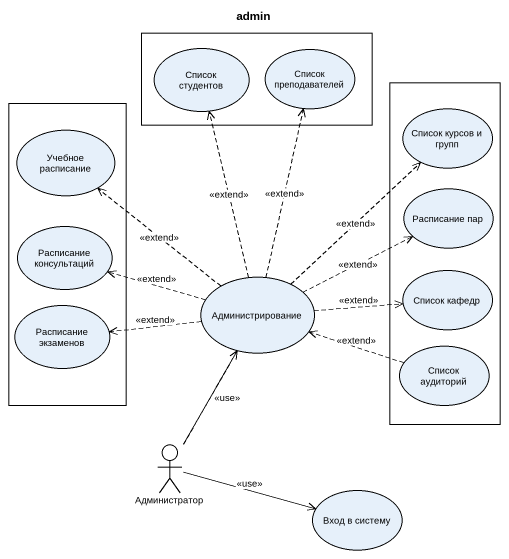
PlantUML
@startuml
title admin
rectangle " " as rectangle1 {
  usecase "Список студентов" as Список_студентов
  usecase "Список преподавателей" as Список_преподавателей
}
rectangle " " as rectangle2 {
  usecase "Список курсов и групп" as Список_курсов_и_групп
  usecase "Расписание пар" as Расписание_пар
  usecase "Список кафедр" as Список_кафедр
  usecase "Список аудиторий" as Список_аудиторий
}
rectangle " " as rectangle3 {
  usecase "Учебное расписание" as Учебное_расписание
  usecase "Расписание консультаций" as Расписание_консультаций
  usecase "Расписание экзаменов" as Расписание_экзаменов
}
usecase Администрирование
actor Администратор
usecase "Вход в систему" as Вход_в_систему
Администрирование .up.> Список_студентов : <<extend>>
Администрирование .up.> Список_преподавателей : <<extend>>
Администрирование .up.> Список_курсов_и_групп : <<extend>>
Администрирование .up.> Учебное_расписание : <<extend>>
Администрирование .right.> Расписание_пар : <<extend>>
Администрирование .left.> Расписание_консультаций : <<extend>>
Администрирование .right.> Список_кафедр : <<extend>>
Администрирование .left.> Расписание_экзаменов : <<extend>>
Список_аудиторий .left.> Администрирование : <<extend>>
Администратор -up- Администрирование : <<use>>
Администратор .up.> Администрирование
Администратор -right-> Вход_в_систему : <<use>>
@enduml
